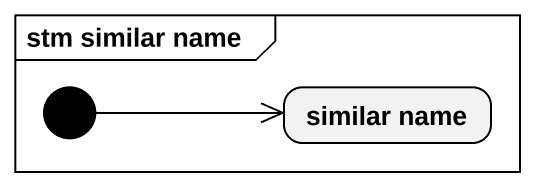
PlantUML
@startuml
mainframe stm similar name
hide empty description
state "similar name" as similar_name
[*] -right-> similar_name
@enduml
